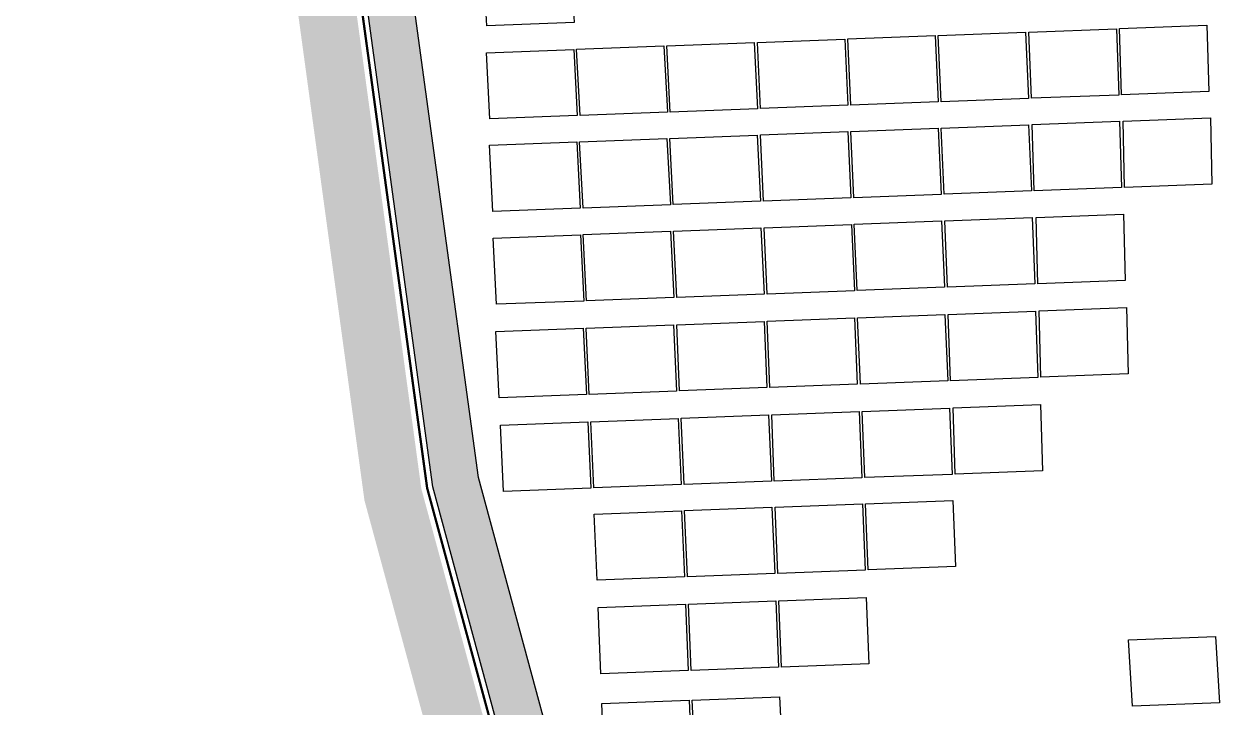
# Model space of a CAD drawing. Header units: metres. Extents: x 1956498 to 1957612, y 2277909 to 2278547.
# Drawn here: x 1956960.5 to 1957063.1, y 2278240.9 to 2278299.9 of the extents above; entities that cross this region are included whole.
import ezdxf

# ---------------------------------------------------------------- set-up
doc = ezdxf.new("R2010")
doc.units = ezdxf.units.M
for name, color, linetype in [('PVcase PV Modules (full frames)', 142, 'Continuous'), ('UBS-100-Circulation intérieure lourde', 252, 'Continuous'), ('UBS-100-Circulation intérieure légère', 254, 'Continuous'), ('UBS-100-Clôture', 30, 'LIMITE1')]:
    doc.layers.add(name, color=color, linetype=linetype)
doc.layers.add('UBS-100-Piste DFCI à créer', color=7, linetype='Continuous', true_color=0xbb8c7c)
doc.linetypes.add('LIMITE1', pattern='A,6.35,-2.54,[133,ltypeshp.shx,S=2.54,R=0,X=-2.54,Y=0],-2.54,25.4', length=36.83)

# ---------------------------------------------------------------- blocks, each defined once
blk = doc.blocks.new('3P6@20DEG F FX ID1 PVBlock')
at = {"color": 0, "transparency": 33554687}
blk.add_polyline3d([(0, 0, 2.083586713139974), (7.539539347030692, 0.2870042413902952, 2.083586713139975), (7.757297679336461, -5.433460050740019, 1.675326544159361e-15), (0.2177583323057694, -5.720464292130313, 0)], close=True, dxfattribs=at)

msp = doc.modelspace()

# ---------------------------------------------------------------- hatches: boundary and pattern name
at = {"layer": 'UBS-100-Circulation intérieure légère', "transparency": 33554687}
h = msp.add_hatch(color=256, dxfattribs=at)
h.dxf.hatch_style = 1
edge = h.paths.add_edge_path()
edge.add_line((1957009.140814484, 2278469.0965308), (1957100.752730792, 2278472.55814926))
edge.add_line((1957100.752730792, 2278472.55814926), (1957100.904591382, 2278468.555866702))
edge.add_line((1957100.904591382, 2278468.555866702), (1957009.292479329, 2278465.099407112))
edge.add_arc((1957009.712610426, 2278454.105006538), 11.00242491938409, 92.18838961814875, 193.5725372106233)
edge.add_line((1956999.017443666, 2278451.522999162), (1956999.403540989, 2278449.925636051))
edge.add_arc((1956977.639342503, 2278444.844649352), 22.34942418924055, -7.742882626904816, 13.140697442362807, ccw=False)
edge.add_line((1956999.784998972, 2278441.833559655), (1956997.865452077, 2278419.683237935))
edge.add_arc((1957008.824378524, 2278418.733537363), 11.00000000146715, 175.0471216120663, 257.5997749886142)
edge.add_line((1957006.462247734, 2278407.990151576), (1957066.733719495, 2278394.738360949))
edge.add_arc((1957069.095850283, 2278405.481746736), 11.00000000050275, 257.5997749999379, 285.8110693357221)
edge.add_line((1957072.092977812, 2278394.897927643), (1957097.432649165, 2278402.073619699))
edge.add_arc((1957101.519641249, 2278387.641139119), 14.99999999985992, 65.38989678651018, 105.8110693367926, ccw=False)
edge.add_line((1957107.766257979, 2278401.278579473), (1957119.808240695, 2278395.762760615))
edge.add_arc((1957124.389092964, 2278405.763550207), 10.99999999854976, 245.3898967844905, 291.8714186691579)
edge.add_line((1957128.486866818, 2278395.555306019), (1957129.058922421, 2278380.478792997))
edge.add_arc((1957118.066832318, 2278380.061713815), 10.99999999445226, 2.172964221259526, 65.38989679717405)
edge.add_line((1957122.647684582, 2278390.062503404), (1957106.100493518, 2278397.641928712))
edge.add_arc((1957101.519641249, 2278387.641139119), 10.9999999996701, 65.38989678430556, 105.8110693382107)
edge.add_line((1957098.52251372, 2278398.224958211), (1957073.183060615, 2278391.049327958))
edge.add_arc((1957069.09606853, 2278405.481808538), 15.00000000012792, 257.5975523878646, 285.8110693393596, ccw=False)
edge.add_line((1957065.87441279, 2278390.831861975), (1957008.922665604, 2278403.35364035))
edge.add_arc((1957006.560534817, 2278392.610254563), 11.00000000070729, 77.59977500874994, 175.0467408643867)
edge.add_line((1956995.601614683, 2278393.560027961), (1956993.872123737, 2278373.602828177))
edge.add_line((1956993.872123737, 2278373.602828177), (1956994.559008514, 2278354.323962221))
edge.add_line((1956994.559008514, 2278354.323962221), (1956995.38164293, 2278335.215318548))
edge.add_arc((1956980.395523656, 2278334.570160383), 14.99999999840796, -9.913735987439225, 2.465083091636984, ccw=False)
edge.add_line((1956995.171544853, 2278331.987681428), (1956992.467174754, 2278316.514242688))
edge.add_line((1956992.467174754, 2278316.514242688), (1956992.345985938, 2278315.152147539))
edge.add_line((1956992.345985938, 2278315.152147539), (1956992.410015643, 2278314.24120583))
edge.add_line((1956992.410015643, 2278314.24120583), (1956999.710558424, 2278260.72054602))
edge.add_line((1956999.710558424, 2278260.72054602), (1957010.516396079, 2278220.870512225))
edge.add_line((1957010.516396079, 2278220.870512225), (1957015.654001664, 2278190.583618385))
edge.add_line((1957015.654001664, 2278190.583618385), (1957016.11001165, 2278187.602036594))
edge.add_line((1957016.11001165, 2278187.602036594), (1957016.157060982, 2278184.312875787))
edge.add_line((1957016.157060982, 2278184.312875787), (1957015.871820078, 2278181.969341626))
edge.add_line((1957015.871820078, 2278181.969341626), (1957015.275771718, 2278179.525635305))
edge.add_line((1957015.275771718, 2278179.525635305), (1956986.858692748, 2278088.692931778))
edge.add_line((1956986.858692748, 2278088.692931778), (1956986.704524562, 2278087.619298521))
edge.add_line((1956986.704524562, 2278087.619298521), (1956982.488441542, 2278058.258332317))
edge.add_arc((1956993.376758619, 2278056.69482625), 10.99999999809166, 171.8284807570755, 274.3519488136551)
edge.add_line((1956994.211469655, 2278045.726542089), (1957102.959023373, 2278054.002852864))
edge.add_line((1957102.959023373, 2278054.002852864), (1957109.364676943, 2278054.240904152))
edge.add_line((1957109.364676943, 2278054.240904152), (1957109.513162946, 2278050.243554987))
edge.add_line((1957109.513162946, 2278050.243554987), (1957103.194816474, 2278050.008852945))
edge.add_line((1957103.194816474, 2278050.008852945), (1956994.515000941, 2278041.738075119))
edge.add_arc((1956993.37675862, 2278056.694826251), 15.00000000017489, 171.8284807642732, 274.351948808145, ccw=False)
edge.add_line((1956978.529053513, 2278058.826879977), (1956982.745136533, 2278088.187846181))
edge.add_line((1956982.745136533, 2278088.187846181), (1956982.945053033, 2278089.580072467))
edge.add_line((1956982.945053033, 2278089.580072467), (1957011.420023374, 2278180.597820694))
edge.add_line((1957011.420023374, 2278180.597820694), (1957011.929700279, 2278182.687417373))
edge.add_line((1957011.929700279, 2278182.687417373), (1957012.153590376, 2278184.526894393))
edge.add_line((1957012.153590376, 2278184.526894393), (1957012.114359254, 2278187.269493697))
edge.add_line((1957012.114359254, 2278187.269493697), (1957011.704897605, 2278189.946723219))
edge.add_line((1957011.704897605, 2278189.946723219), (1957006.605123802, 2278220.010593489))
edge.add_line((1957006.605123802, 2278220.010593489), (1956995.782239832, 2278259.923491102))
edge.add_line((1956995.782239832, 2278259.923491102), (1956988.429034273, 2278313.830224476))
edge.add_line((1956988.429034273, 2278313.830224476), (1956988.333498855, 2278315.18939359))
edge.add_line((1956988.333498855, 2278315.18939359), (1956988.497862088, 2278317.036745262))
edge.add_line((1956988.497862088, 2278317.036745262), (1956991.231272533, 2278332.676342482))
edge.add_arc((1956980.395523655, 2278334.570160383), 10.99999999929953, 350.086264010852, 362.4650830900822)
edge.add_line((1956991.385344457, 2278335.04327637), (1956989.7690816, 2278372.586795583))
edge.add_line((1956989.7690816, 2278372.586795583), (1956991.042051952, 2278387.276042584))
edge.add_line((1956991.042051952, 2278387.276042584), (1956991.387919464, 2278391.267127924))
edge.add_line((1956991.387919464, 2278391.267127924), (1956995.808759287, 2278442.280734025))
edge.add_arc((1956977.639342503, 2278444.844649352), 18.34942418945464, 351.9679339555115, 373.0957217277939)
edge.add_line((1956995.511551173, 2278449.00223583), (1956995.129432643, 2278450.583121355))
edge.add_arc((1957009.709557656, 2278454.107316967), 15.00000000320859, 92.17295975783168, 193.5884617316885, ccw=False)
at = {"layer": 'UBS-100-Piste DFCI à créer', "true_color": 0xaa6e5a, "transparency": 33554687}
h = msp.add_hatch(color=35, dxfattribs=at)
h.dxf.hatch_style = 1
edge = h.paths.add_edge_path()
edge.add_line((1957002.742879892, 2278172.957212499), (1957007.514803002, 2278171.464312802))
edge.add_line((1957007.514803002, 2278171.464312802), (1957010.461053699, 2278180.881745071))
edge.add_arc((1956995.196523638, 2278185.655415828), 15.99355527918654, 342.6339901302777, 369.6347763999103)
edge.add_line((1957010.964483951, 2278188.332212054), (1957005.627305731, 2278219.795613807))
edge.add_line((1957005.627305731, 2278219.795613807), (1956994.791683303, 2278259.755488621))
edge.add_line((1956994.791683303, 2278259.755488621), (1956987.432659904, 2278313.735770028))
edge.add_arc((1956998.334411985, 2278315.221259004), 11.00249407814215, 169.6785916975466, 187.7594201959549, ccw=False)
edge.add_arc((1956158.524798686, 2278471.382109225), 843.2027087090348, 349.4635059227314, 350.5673192866884)
edge.add_line((1956990.326430577, 2278333.19074496), (1956990.42760516, 2278333.872636002))
edge.add_line((1956990.42760516, 2278333.872636002), (1956990.106596115, 2278341.34279331))
edge.add_line((1956990.106596115, 2278341.34279331), (1956988.833472316, 2278373.373071377))
edge.add_line((1956988.833472316, 2278373.373071377), (1956993.089846045, 2278422.488845527))
edge.add_line((1956993.089846045, 2278422.488845527), (1956994.126114354, 2278434.446705314))
edge.add_line((1956994.126114354, 2278434.446705314), (1956994.814846281, 2278442.39422293))
edge.add_arc((1956977.639342521, 2278444.844649352), 17.34942417088297, 351.8804147938092, 373.0819140899932)
edge.add_line((1956994.538505123, 2278448.771584852), (1956991.994987716, 2278459.294498748))
edge.add_arc((1957002.687079473, 2278461.878908518), 11.00000000006926, 92.19424513371251, 193.5884598865134, ccw=False)
edge.add_line((1957002.265917615, 2278472.870842956), (1957131.962576756, 2278477.840239938))
edge.add_arc((1957121.043114196, 2278473.367365612), 11.80005370075026, 4.385910415140188, 22.275185547909473, ccw=False)
edge.add_line((1957132.808612478, 2278474.269761041), (1957136.783818054, 2278474.420594236))
edge.add_arc((1957147.122674175, 2278474.727979412), 10.3434245556334, 161.3029394965425, 181.702962738628, ccw=False)
edge.add_line((1957137.325106006, 2278478.043713043), (1957169.170321142, 2278479.251951489))
edge.add_line((1957169.170321142, 2278479.251951489), (1957168.981598082, 2278484.226074327))
edge.add_arc((1957168.431400305, 2278494.870902074), 10.65903726199889, 214.2131095040579, 272.9588062596247, ccw=False)
edge.add_arc((1957147.627372414, 2278478.282736642), 16.00000000636795, 41.4663485157748, 92.09691963001146)
edge.add_line((1957147.041932699, 2278494.272022447), (1957121.086124572, 2278493.342349638))
edge.add_arc((1957121.644127344, 2278477.352082821), 15.99999999930358, 91.99860552101471, 148.1969592254434)
edge.add_arc((1957099.200912812, 2278492.961780483), 11.39121878416131, 273.534746394925, 320.942004971193, ccw=False)
edge.add_line((1957099.903225148, 2278481.592232437), (1956991.969158543, 2278477.476888461))
edge.add_arc((1956991.550049097, 2278488.468897417), 10.99999607318733, 203.62956648034, 272.1835477020808, ccw=False)
edge.add_line((1956981.472336535, 2278484.059858617), (1956958.306509974, 2278537.009809218))
edge.add_arc((1956943.648015303, 2278530.596656017), 16.00000000002541, 23.62958042262818, 103.7310335808721)
edge.add_line((1956939.850185873, 2278546.139387168), (1956930.32904536, 2278543.812919104))
edge.add_line((1956930.32904536, 2278543.812919104), (1956931.515867057, 2278538.955815619))
edge.add_line((1956931.515867057, 2278538.955815619), (1956941.03700757, 2278541.282283683))
edge.add_arc((1956943.648015303, 2278530.596656017), 11.00000000021918, 23.629580423882373, 103.73103357973997, ccw=False)
edge.add_line((1956953.72573039, 2278535.005698843), (1956971.856192245, 2278493.565042399))
edge.add_arc((1956971.847030686, 2278493.561034179), 0.009999999686967076, 17.284933950157892, 23.629579694820677, ccw=False)
edge.add_line((1956971.856579075, 2278493.564005417), (1956974.937493045, 2278483.663162404))
edge.add_arc((1956987.885556868, 2278487.48384863), 13.49999999998464, 196.4401600438162, 212.4621445463615)
edge.add_line((1956976.494982401, 2278480.237828115), (1956977.702309716, 2278478.339937865))
edge.add_line((1956977.702309716, 2278478.339937865), (1956983.950942183, 2278468.575611649))
edge.add_arc((1956974.554175798, 2278462.449297777), 11.21743910901906, 11.709253142045213, 33.102733889414424, ccw=False)
edge.add_line((1956985.538180539, 2278464.725825837), (1956989.672830263, 2278447.620158333))
edge.add_arc((1956977.63934252, 2278444.84464935), 12.34942417216932, -8.706490721477792, 12.988062959390675, ccw=False)
edge.add_line((1956989.846461128, 2278442.975282431), (1956989.144784154, 2278434.878387421))
edge.add_line((1956989.144784154, 2278434.878387421), (1956988.683228844, 2278429.552340462))
edge.add_line((1956988.683228844, 2278429.552340462), (1956988.031625384, 2278422.033261915))
edge.add_line((1956988.031625384, 2278422.033261915), (1956983.824873127, 2278373.490087153))
edge.add_line((1956983.824873127, 2278373.490087153), (1956985.411734258, 2278334.134584645))
edge.add_line((1956985.411734258, 2278334.134584645), (1956985.386944168, 2278333.967505718))
edge.add_arc((1956158.524798686, 2278471.382109235), 838.2027087111524, 349.46292526326124, 350.56436169530565, ccw=False)
edge.add_arc((1956998.334411983, 2278315.221259005), 16.0024940763103, 169.6418024322943, 187.7594201993248)
edge.add_line((1956982.47844134, 2278313.060700827), (1956989.881234702, 2278258.759355697))
edge.add_line((1956989.881234702, 2278258.759355697), (1957000.738215385, 2278218.720715384))
edge.add_line((1957000.738215385, 2278218.720715384), (1957002.33750197, 2278209.326791386))
edge.add_arc((1956991.493516593, 2278207.480719564), 11.00000000088965, -17.925732598530715, 9.661367175219823, ccw=False)
edge.add_line((1957001.959535546, 2278204.095095944), (1957001.605908216, 2278203.001923533))
edge.add_arc((1956991.139889265, 2278206.387547154), 10.99999999977225, 273.5855040182497, 342.0742673996029, ccw=False)
edge.add_line((1956991.827807421, 2278195.409078745), (1956962.808629494, 2278193.590717692))
edge.add_arc((1956962.120711338, 2278204.569186101), 10.99999999964188, 226.684833372371, 273.5855040182497, ccw=False)
edge.add_line((1956954.574590604, 2278196.565683002), (1956951.199331415, 2278199.74805365))
edge.add_arc((1956958.762776245, 2278207.766117439), 11.02247905999127, 199.2859238482959, 226.6712348349188, ccw=False)
edge.add_line((1956948.358855317, 2278204.125585341), (1956943.700175949, 2278202.469497781))
edge.add_line((1956943.700175949, 2278202.469497781), (1956944.936753314, 2278198.990927205))
edge.add_arc((1956929.860979408, 2278193.63172567), 15.99999999830293, 1.8509547317080433e-07, 19.569503334531987, ccw=False)
edge.add_line((1956945.860979407, 2278193.631725722), (1956945.860979639, 2278122.459875776))
edge.add_line((1956945.860979639, 2278122.459875776), (1956945.860979643, 2278119.576985))
edge.add_arc((1956930.363097977, 2278119.576738872), 15.49788166801311, -18.80123730661859, 0.0009099389492916998, ccw=False)
edge.add_line((1956945.034048333, 2278114.58198644), (1956937.411660619, 2278092.175592729))
edge.add_line((1956937.411660619, 2278092.175592729), (1956923.706211959, 2278051.887735866))
edge.add_arc((1956912.81767895, 2278055.594401355), 11.50215284744343, 325.58921263483194, 341.2004409281448, ccw=False)
edge.add_line((1956922.307036881, 2278049.094277804), (1956917.141783558, 2278041.55076379))
edge.add_arc((1956907.653039892, 2278048.04796933), 11.49999722568574, 291.5551516307934, 325.59947727851153, ccw=False)
edge.add_line((1956911.878100415, 2278037.352231872), (1956908.20838515, 2278035.902608906))
edge.add_arc((1956903.983319956, 2278046.598350865), 11.50000312808066, 272.3289735925808, 291.5551650364731, ccw=False)
edge.add_line((1956904.450646325, 2278035.107847047), (1956776.463470137, 2278029.902530657))
edge.add_line((1956776.463470137, 2278029.902530657), (1956776.562408466, 2278027.29501312))
edge.add_line((1956776.562408466, 2278027.295013121), (1956776.651578709, 2278024.944933277))
edge.add_arc((1956777.117059151, 2278013.954786423), 10.99999999605586, 41.58820173644301, 92.42527552439668, ccw=False)
edge.add_arc((1956798.105337453, 2278030.710680503), 15.88170909218444, 216.534103612681, 272.2938061086504)
edge.add_line((1956798.740983414, 2278014.841696985), (1956824.792362567, 2278015.809617456))
edge.add_arc((1956824.192945352, 2278031.55068274), 15.75247400507341, 272.1807603184865, 325.8282413671502)
edge.add_arc((1956846.327647178, 2278016.52570896), 10.99999999826339, 92.17295973140813, 145.8360419526313, ccw=False)
edge.add_line((1956845.910568857, 2278027.517799099), (1956853.50503229, 2278028.031724378))
edge.add_line((1956853.50503229, 2278028.031724378), (1956904.653831395, 2278030.111977172))
edge.add_arc((1956903.983319813, 2278046.598351538), 16.50000380364508, 272.3289731112059, 291.5551645557601)
edge.add_line((1956910.045369494, 2278031.252287574), (1956913.715085493, 2278032.701910829))
edge.add_arc((1956907.65304175, 2278048.047967002), 16.49999437604072, 291.5551553181888, 325.5994809665423)
edge.add_line((1956921.267325385, 2278038.725891293), (1956926.432578501, 2278046.269405005))
edge.add_arc((1956912.820338265, 2278055.593069699), 16.49920627074693, 325.5909189925295, 341.2021472816563)
edge.add_line((1956928.439498934, 2278050.276526877), (1956942.14525294, 2278090.565281044))
edge.add_line((1956942.14525294, 2278090.565281044), (1956949.767640678, 2278112.971674823))
edge.add_arc((1956930.366401611, 2278119.576192382), 20.49457805169335, 341.2005371446953, 360.0026843912619)
edge.add_line((1956950.86097964, 2278119.577152583), (1956950.860979638, 2278122.459875783))
edge.add_line((1956950.860979638, 2278122.459875783), (1956950.864146553, 2278168.487705299))
edge.add_line((1956950.864146553, 2278168.487705299), (1956950.981025343, 2278176.887631712))
edge.add_arc((1956961.979960652, 2278176.734589588), 10.99999999221435, 120.7650734985069, 179.2028226592597, ccw=False)
edge.add_arc((1956965.816632407, 2278170.289567829), 18.50055701264143, 98.0804349254575, 120.7650486512357, ccw=False)
edge.add_line((1956963.216135736, 2278188.606446025), (1956987.418001065, 2278190.122951055))
edge.add_arc((1956988.105919221, 2278179.144482647), 10.99999999970013, 54.95431263895239, 93.58550402309129, ccw=False)
edge.add_line((1956994.422443079, 2278188.150121233), (1956998.561172841, 2278185.247230446))
edge.add_arc((1956992.244648983, 2278176.24159186), 11.00000000016571, -17.372331092613592, 54.95431263597379, ccw=False)

# ---------------------------------------------------------------- linework, layer by layer
at = {"layer": 'UBS-100-Circulation intérieure lourde', "transparency": 33554687}
for points in [[(1957006.605123802, 2278220.010593488), (1956995.782239832, 2278259.923491101), (1956988.429034274, 2278313.830224475), (1956988.333498855, 2278315.189393589), (1956988.497862088, 2278317.036745261), (1956991.231272534, 2278332.676342481, 0.05406537427331318), (1956991.385344457, 2278335.043276369), (1956989.7690816, 2278372.586795582), (1956991.042051952, 2278387.276042583), (1956991.387919464, 2278391.267127923), (1956995.808759287, 2278442.280734024, 0.0924494076519206), (1956995.511551173, 2278449.002235829), (1956995.129432643, 2278450.583121354, -0.473848756000212), (1957009.140814484, 2278469.096530799), (1957132.816654769, 2278473.769706396), (1957132.808612478, 2278474.269761041), (1957136.783818054, 2278474.420594236), (1957136.813778433, 2278473.921371239), (1957280.345776347, 2278479.367476956, -0.4142135178826614)], [(1957010.516396079, 2278220.870512224), (1956999.710558425, 2278260.720546019), (1956992.410015643, 2278314.241205829), (1956992.345985938, 2278315.152147538), (1956992.467174754, 2278316.514242687), (1956995.171544853, 2278331.987681428, 0.05406537427383919), (1956995.38164293, 2278335.215318547), (1956994.559008514, 2278354.32396222), (1956993.872123737, 2278373.602828176), (1956995.601608372, 2278393.559955136, -0.4528172252415685), (1957008.922665604, 2278403.353640349), (1957065.87441279, 2278390.831861974, 0.1237303583218276), (1957073.183060616, 2278391.049327957), (1957098.52251372, 2278398.22495821, -0.178222445661301), (1957106.100493518, 2278397.641928711), (1957122.647684583, 2278390.062503404, -0.2830512770093465), (1957129.058922422, 2278380.478792996), (1957135.430704443, 2278212.550908632)]]:
    msp.add_lwpolyline(points, format="xyb", dxfattribs=at)
at = {"layer": 'UBS-100-Clôture', "color": 30, "ltscale": 0.1, "true_color": 0xf26722, "transparency": 33554687, "const_width": 0.2}
msp.add_lwpolyline([(1957439.487520062, 2278062.000476466), (1957103.223067513, 2278049.509557521), (1956994.552942352, 2278041.239516748, -0.4797822922649824), (1956978.03413001, 2278058.897948434), (1956982.25021303, 2278088.258914637), (1956982.455848069, 2278089.690965052), (1957010.938054832, 2278180.731843866), (1957011.436935305, 2278182.77717684), (1957011.65315655, 2278184.553646718), (1957011.614902705, 2278187.227925835), (1957011.211259598, 2278189.867111322), (1957006.116214767, 2278219.903103646), (1956995.291200008, 2278259.823859237), (1956987.931411603, 2278313.778851806), (1956987.83193797, 2278315.194049346), (1956988.001698005, 2278317.102058083), (1956990.934783313, 2278333.884123473), (1956989.268150222, 2278372.59767257), (1956995.311794538, 2278442.337383319, 0.0926086129041099), (1956995.025024893, 2278448.886924914, -0.5028292672204173), (1957009.121856379, 2278469.59617126), (1957280.326818241, 2278479.867117417, -0.4142135623949106)], format="xyb", dxfattribs=at)

# ---------------------------------------------------------------- block references
at = {"layer": 'PVcase PV Modules (full frames)', "color": 144, "true_color": 0x007ca5, "transparency": 33554687, "extrusion": (-0.04669149379537645, -0.001777384020337965, 0.998907776180164), "rotation": 87.82000000000001}
msp.add_blockref('3P6@20DEG F FX ID1 PVBlock', (-2202214.190216643, 2040046.811124083, -94802.60197905752), dxfattribs=at)
at = {"layer": 'PVcase PV Modules (full frames)', "color": 144, "true_color": 0x007ca5, "transparency": 33554687, "extrusion": (-0.01455130102892852, -0.0005539178086117694, 0.9998939707856163), "rotation": 359.9997690792915}
msp.add_blockref('3P6@20DEG F FX ID1 PVBlock', (1956841.288904959, 2278283.093193614, -29115.94106417875), dxfattribs=at)
at = {"layer": 'PVcase PV Modules (full frames)', "color": 144, "true_color": 0x007ca5, "transparency": 33554687, "extrusion": (0.007328703607749182, 0.0002789784524627153, 0.9999731057755767), "rotation": 359.9999414271559}
msp.add_blockref('3P6@20DEG F FX ID1 PVBlock', (1956990.078665453, 2278294.904065517, 15601.89163204194), dxfattribs=at)
at = {"layer": 'PVcase PV Modules (full frames)', "color": 144, "true_color": 0x007ca5, "transparency": 33554687, "extrusion": (0.01969656532949543, 0.0007497802624523147, 0.9998057227000549), "rotation": 267.82}
msp.add_blockref('3P6@20DEG F FX ID1 PVBlock', (2202206.146126567, -2041893.751580384, 40879.00032736693), dxfattribs=at)
at = {"layer": 'PVcase PV Modules (full frames)', "color": 144, "true_color": 0x007ca5, "transparency": 33554687, "extrusion": (-0.04329192856293967, -0.001647974305011446, 0.9990611057898268), "rotation": 87.82000000000001}
msp.add_blockref('3P6@20DEG F FX ID1 PVBlock', (-2202206.146126568, 2040365.57086229, -87855.24658582098), dxfattribs=at)
at = {"layer": 'PVcase PV Modules (full frames)', "color": 144, "true_color": 0x007ca5, "transparency": 33554687, "extrusion": (-0.03907700703210688, -0.001487526789480844, 0.9992350948527895), "rotation": 87.82000000000001}
msp.add_blockref('3P6@20DEG F FX ID1 PVBlock', (-2202206.146126568, 2040726.07023505, -79240.92184376523), dxfattribs=at)
at = {"layer": 'PVcase PV Modules (full frames)', "color": 144, "true_color": 0x007ca5, "transparency": 33554687, "extrusion": (-0.02275696706177609, -0.0008662791938981302, 0.9997406513743989), "rotation": 87.82000000000001}
msp.add_blockref('3P6@20DEG F FX ID1 PVBlock', (-2202206.146126567, 2041756.170751012, -45886.51640513726), dxfattribs=at)
at = {"layer": 'PVcase PV Modules (full frames)', "color": 144, "true_color": 0x007ca5, "transparency": 33554687, "extrusion": (-0.02465139491883483, -0.0009383935240923105, 0.9996956677640199), "rotation": 87.82000000000001}
msp.add_blockref('3P6@20DEG F FX ID1 PVBlock', (-2202206.146126567, 2041673.28250352, -49758.29718054099), dxfattribs=at)
at = {"layer": 'PVcase PV Modules (full frames)', "color": 144, "true_color": 0x007ca5, "transparency": 33554687, "extrusion": (-0.03637578798475386, -0.001384700703186873, 0.9993372226893437), "rotation": 87.82000000000001}
msp.add_blockref('3P6@20DEG F FX ID1 PVBlock', (-2202206.146126568, 2040917.353666381, -73720.31654317686), dxfattribs=at)
at = {"layer": 'PVcase PV Modules (full frames)', "color": 144, "true_color": 0x007ca5, "transparency": 33554687, "extrusion": (0.04764137469643309, 0.001813542707874527, 0.9988628586947665), "rotation": 267.82}
msp.add_blockref('3P6@20DEG F FX ID1 PVBlock', (2202198.157810325, -2039950.679279835, 97990.80409019526), dxfattribs=at)
at = {"layer": 'PVcase PV Modules (full frames)', "color": 144, "true_color": 0x007ca5, "transparency": 33554687, "extrusion": (-0.02212857251997432, -0.0008423583824980746, 0.9997547782884479), "rotation": 87.82000000000001}
msp.add_blockref('3P6@20DEG F FX ID1 PVBlock', (-2202198.157810325, 2041792.365148962, -44602.81529874415), dxfattribs=at)
at = {"layer": 'PVcase PV Modules (full frames)', "color": 144, "true_color": 0x007ca5, "transparency": 33554687, "extrusion": (-0.01840739455971694, -0.0007007059806198927, 0.9998303240233573), "rotation": 87.82000000000001}
msp.add_blockref('3P6@20DEG F FX ID1 PVBlock', (-2202198.157810326, 2041952.126448592, -36997.54933372982), dxfattribs=at)
at = {"layer": 'PVcase PV Modules (full frames)', "color": 144, "true_color": 0x007ca5, "transparency": 33554687, "extrusion": (0.02170029492528828, 0.0008260553326020969, 0.9997641796107435), "rotation": 267.82}
msp.add_blockref('3P6@20DEG F FX ID1 PVBlock', (2202198.157810325, -2041799.825490213, 44973.46168454911), dxfattribs=at)
at = {"layer": 'PVcase PV Modules (full frames)', "color": 144, "true_color": 0x007ca5, "transparency": 33554687, "extrusion": (-0.03477561451859695, -0.001323787622080915, 0.9993942686553619), "rotation": 87.82000000000001}
msp.add_blockref('3P6@20DEG F FX ID1 PVBlock', (-2202198.157810325, 2041032.800682012, -70450.47476498746), dxfattribs=at)
at = {"layer": 'PVcase PV Modules (full frames)', "color": 144, "true_color": 0x007ca5, "transparency": 33554687, "extrusion": (-0.03740508669771297, -0.001423882552724296, 0.9992991704427722), "rotation": 87.82000000000001}
msp.add_blockref('3P6@20DEG F FX ID1 PVBlock', (-2202198.157810326, 2040848.023260916, -75824.47877471369), dxfattribs=at)
at = {"layer": 'PVcase PV Modules (full frames)', "color": 144, "true_color": 0x007ca5, "transparency": 33554687, "extrusion": (-0.0367424035398738, -0.001398656492053539, 0.9993237911418552), "rotation": 87.82000000000001}
msp.add_blockref('3P6@20DEG F FX ID1 PVBlock', (-2202198.157810325, 2040905.687740383, -74470.10794519281), dxfattribs=at)
at = {"layer": 'PVcase PV Modules (full frames)', "color": 144, "true_color": 0x007ca5, "transparency": 33554687, "extrusion": (-0.02211924084677365, -0.0008420031579061481, 0.9997549850913695), "rotation": 87.82000000000001}
msp.add_blockref('3P6@20DEG F FX ID1 PVBlock', (-2202198.157810326, 2041784.986601631, -44583.74348311413), dxfattribs=at)
at = {"layer": 'PVcase PV Modules (full frames)', "color": 144, "true_color": 0x007ca5, "transparency": 33554687, "extrusion": (-0.02133803971073124, -0.0008122655268516211, 0.9997719881483064), "rotation": 87.82000000000001}
msp.add_blockref('3P6@20DEG F FX ID1 PVBlock', (-2202190.141830154, 2041819.212526224, -42987.74401164181), dxfattribs=at)
at = {"layer": 'PVcase PV Modules (full frames)', "color": 144, "true_color": 0x007ca5, "transparency": 33554687, "extrusion": (-0.02020461605675327, -0.0007691200001807012, 0.9997955700764154), "rotation": 87.82000000000001}
msp.add_blockref('3P6@20DEG F FX ID1 PVBlock', (-2202190.141830154, 2041874.4627375, -40671.28534524723), dxfattribs=at)
at = {"layer": 'PVcase PV Modules (full frames)', "color": 144, "true_color": 0x007ca5, "transparency": 33554687, "extrusion": (-0.01027476792170305, -0.0003911249530107028, 0.9999471366854481), "rotation": 359.9998848691544}
msp.add_blockref('3P6@20DEG F FX ID1 PVBlock', (1956943.066316115, 2278275.081278424, -20376.90160065833), dxfattribs=at)
at = {"layer": 'PVcase PV Modules (full frames)', "color": 144, "true_color": 0x007ca5, "transparency": 33554687, "extrusion": (0.03945661681094942, 0.001501977223597081, 0.9992201556485206), "rotation": 267.82}
msp.add_blockref('3P6@20DEG F FX ID1 PVBlock', (2202190.141830153, -2040677.724625138, 81262.35362195065), dxfattribs=at)
at = {"layer": 'PVcase PV Modules (full frames)', "color": 144, "true_color": 0x007ca5, "transparency": 33554687, "extrusion": (-0.03377781801226572, -0.001285804952824833, 0.9994285395744678), "rotation": 87.82000000000001}
msp.add_blockref('3P6@20DEG F FX ID1 PVBlock', (-2202190.141830154, 2041102.155554347, -68411.72239627612), dxfattribs=at)
at = {"layer": 'PVcase PV Modules (full frames)', "color": 144, "true_color": 0x007ca5, "transparency": 33554687, "extrusion": (-0.0323527419049609, -0.001231557223848986, 0.9994757542622209), "rotation": 87.82000000000001}
msp.add_blockref('3P6@20DEG F FX ID1 PVBlock', (-2202190.141830154, 2041205.488772495, -65499.2152726393), dxfattribs=at)
at = {"layer": 'PVcase PV Modules (full frames)', "color": 144, "true_color": 0x007ca5, "transparency": 33554687, "extrusion": (-0.03017458380475006, -0.001148642262548951, 0.9995439835810942), "rotation": 87.82000000000001}
msp.add_blockref('3P6@20DEG F FX ID1 PVBlock', (-2202190.141830153, 2041351.270820259, -61047.57740247488), dxfattribs=at)
at = {"layer": 'PVcase PV Modules (full frames)', "color": 144, "true_color": 0x007ca5, "transparency": 33554687, "extrusion": (0.03050046300049962, 0.001161047358809616, 0.9995340783213876), "rotation": 267.82}
msp.add_blockref('3P6@20DEG F FX ID1 PVBlock', (2202182.068999094, -2041324.407846312, 62957.36336391202), dxfattribs=at)
at = {"layer": 'PVcase PV Modules (full frames)', "color": 144, "true_color": 0x007ca5, "transparency": 33554687, "extrusion": (-0.009092414745073057, -0.0003461168482850818, 0.9999586032417697), "rotation": 359.9999098421327}
msp.add_blockref('3P6@20DEG F FX ID1 PVBlock', (1956949.393870182, 2278268.134212397, -17961.2507018112), dxfattribs=at)
at = {"layer": 'PVcase PV Modules (full frames)', "color": 144, "true_color": 0x007ca5, "transparency": 33554687, "extrusion": (-0.02020461605672328, -0.0007691200001795596, 0.9997955700764161), "rotation": 87.82000000000001}
msp.add_blockref('3P6@20DEG F FX ID1 PVBlock', (-2202182.068999095, 2041874.404460156, -40672.00487822122), dxfattribs=at)
at = {"layer": 'PVcase PV Modules (full frames)', "color": 144, "true_color": 0x007ca5, "transparency": 33554687, "extrusion": (0.004103523359022709, 0.0001562069716033109, 0.9999915683121653), "rotation": 359.9999816366549}
msp.add_blockref('3P6@20DEG F FX ID1 PVBlock', (1957021.212910479, 2278273.42891853, 9008.273112963505), dxfattribs=at)
at = {"layer": 'PVcase PV Modules (full frames)', "color": 144, "true_color": 0x007ca5, "transparency": 33554687, "extrusion": (-0.03384949489559176, -0.001288533444391405, 0.9994261110141539), "rotation": 87.82000000000001}
msp.add_blockref('3P6@20DEG F FX ID1 PVBlock', (-2202182.068999096, 2041097.152950484, -68558.66472476703), dxfattribs=at)
at = {"layer": 'PVcase PV Modules (full frames)', "color": 144, "true_color": 0x007ca5, "transparency": 33554687, "extrusion": (-0.0282896595374982, -0.001076889701218552, 0.999599187410546), "rotation": 87.82000000000001}
msp.add_blockref('3P6@20DEG F FX ID1 PVBlock', (-2202182.068999095, 2041454.958712079, -57195.72704506142), dxfattribs=at)
at = {"layer": 'PVcase PV Modules (full frames)', "color": 144, "true_color": 0x007ca5, "transparency": 33554687, "extrusion": (-0.01252421672085205, -0.0004767537051705185, 0.9999214552660792), "rotation": 359.999828937666}
msp.add_blockref('3P6@20DEG F FX ID1 PVBlock', (1956871.142748253, 2278262.269933467, -24975.01733023301), dxfattribs=at)
at = {"layer": 'PVcase PV Modules (full frames)', "color": 144, "true_color": 0x007ca5, "transparency": 33554687, "extrusion": (-0.01517806417792357, -0.0005777765185181726, 0.9998846396170438), "rotation": 359.9997487569641}
msp.add_blockref('3P6@20DEG F FX ID1 PVBlock', (1956801.228321226, 2278248.661725601, -30399.37192476872), dxfattribs=at)
at = {"layer": 'PVcase PV Modules (full frames)', "color": 144, "true_color": 0x007ca5, "transparency": 33554687, "extrusion": (0.003735591317723047, 0.0001422010686514309, 0.9999930125437693), "rotation": 359.9999847820422}
msp.add_blockref('3P6@20DEG F FX ID1 PVBlock', (1957009.056319671, 2278264.99107605, 8255.48841254022), dxfattribs=at)
at = {"layer": 'PVcase PV Modules (full frames)', "color": 144, "true_color": 0x007ca5, "transparency": 33554687, "extrusion": (-0.008731422039653101, -0.0003323751019001003, 0.9999618251693198), "rotation": 359.9999168591588}
msp.add_blockref('3P6@20DEG F FX ID1 PVBlock', (1956963.665344264, 2278260.840464135, -17224.09654149265), dxfattribs=at)
at = {"layer": 'PVcase PV Modules (full frames)', "color": 144, "true_color": 0x007ca5, "transparency": 33554687, "extrusion": (0.02065805838126438, 0.0007863809844889556, 0.9997862902785092), "rotation": 267.82}
msp.add_blockref('3P6@20DEG F FX ID1 PVBlock', (2202173.987569582, -2041837.928664812, 42841.02953525534), dxfattribs=at)
at = {"layer": 'PVcase PV Modules (full frames)', "color": 144, "true_color": 0x007ca5, "transparency": 33554687, "extrusion": (-0.02899769343172899, -0.001103842107902703, 0.9995788689784515), "rotation": 87.82000000000001}
msp.add_blockref('3P6@20DEG F FX ID1 PVBlock', (-2202173.987569582, 2041406.174981066, -58643.26242966287), dxfattribs=at)
at = {"layer": 'PVcase PV Modules (full frames)', "color": 144, "true_color": 0x007ca5, "transparency": 33554687, "extrusion": (-0.02039274419700621, -0.0007762813891850211, 0.9997917450005878), "rotation": 87.82000000000001}
msp.add_blockref('3P6@20DEG F FX ID1 PVBlock', (-2202173.987569583, 2041843.373241183, -41056.89516606984), dxfattribs=at)
at = {"layer": 'PVcase PV Modules (full frames)', "color": 144, "true_color": 0x007ca5, "transparency": 33554687, "extrusion": (-0.01311448934344852, -0.0004992233466783221, 0.9999138767640496), "rotation": 359.9998124324678}
msp.add_blockref('3P6@20DEG F FX ID1 PVBlock', (1956857.367508266, 2278245.094550095, -26182.49338657077), dxfattribs=at)
at = {"layer": 'PVcase PV Modules (full frames)', "color": 144, "true_color": 0x007ca5, "transparency": 33554687, "extrusion": (0.002157412445995214, 8.212524584445504e-05, 0.9999976694107751), "rotation": 359.9999949242174}
msp.add_blockref('3P6@20DEG F FX ID1 PVBlock', (1957019.430705654, 2278257.772687446, 5029.515492930569), dxfattribs=at)
at = {"layer": 'PVcase PV Modules (full frames)', "color": 144, "true_color": 0x007ca5, "transparency": 33554687, "extrusion": (-0.001442591006323736, -5.491446073153852e-05, 0.9999989579572524), "rotation": 359.9999977305386}
msp.add_blockref('3P6@20DEG F FX ID1 PVBlock', (1957031.978678487, 2278258.350446646, -2328.021569796341), dxfattribs=at)
at = {"layer": 'PVcase PV Modules (full frames)', "color": 144, "true_color": 0x007ca5, "transparency": 33554687, "extrusion": (-0.02013057192988939, -0.0007663013958228176, 0.9997970658368359), "rotation": 87.82000000000001}
msp.add_blockref('3P6@20DEG F FX ID1 PVBlock', (-2202166.018266409, 2041854.055234996, -40521.63515012331), dxfattribs=at)
at = {"layer": 'PVcase PV Modules (full frames)', "color": 144, "true_color": 0x007ca5, "transparency": 33554687, "extrusion": (-0.01069209505813845, -0.0004070111567548872, 0.9999427550841028), "rotation": 359.9998753264779}
msp.add_blockref('3P6@20DEG F FX ID1 PVBlock', (1956904.824526483, 2278241.054432156, -21232.29471019857), dxfattribs=at)
at = {"layer": 'PVcase PV Modules (full frames)', "color": 144, "true_color": 0x007ca5, "transparency": 33554687, "extrusion": (-0.009981732136665398, -0.0003799700920419006, 0.9999501090785885), "rotation": 359.9998913427205}
msp.add_blockref('3P6@20DEG F FX ID1 PVBlock', (1956926.544835018, 2278242.452475175, -19780.48856942601), dxfattribs=at)
at = {"layer": 'PVcase PV Modules (full frames)', "color": 144, "true_color": 0x007ca5, "transparency": 33554687, "extrusion": (-0.004288895387267169, -0.0001632634449357611, 0.999990789318284), "rotation": 359.9999799400867}
msp.add_blockref('3P6@20DEG F FX ID1 PVBlock', (1957010.303342893, 2278248.800969555, -8145.726944879569), dxfattribs=at)
at = {"layer": 'PVcase PV Modules (full frames)', "color": 144, "true_color": 0x007ca5, "transparency": 33554687, "extrusion": (-0.06677305735398537, -0.002541819836610931, 0.9977649512603256), "rotation": 87.82000000000001}
msp.add_blockref('3P6@20DEG F FX ID1 PVBlock', (-2202153.406482374, 2037778.57277227, -135850.3023489415), dxfattribs=at)
at = {"layer": 'PVcase PV Modules (full frames)', "color": 144, "true_color": 0x007ca5, "transparency": 33554687, "extrusion": (-0.007065778275345096, -0.0002689697925041139, 0.99997500090383), "rotation": 359.9999455545497}
msp.add_blockref('3P6@20DEG F FX ID1 PVBlock', (1956965.898455811, 2278237.586935101, -13821.56197356393), dxfattribs=at)
at = {"layer": 'PVcase PV Modules (full frames)', "color": 144, "true_color": 0x007ca5, "transparency": 33554687, "extrusion": (-0.04289597459102295, -0.001632901703874323, 0.9990782096492306), "rotation": 87.82000000000001}
msp.add_blockref('3P6@20DEG F FX ID1 PVBlock', (-2202149.643129301, 2040407.921286362, -87049.8312493563), dxfattribs=at)

doc.saveas('drawing.dxf')
